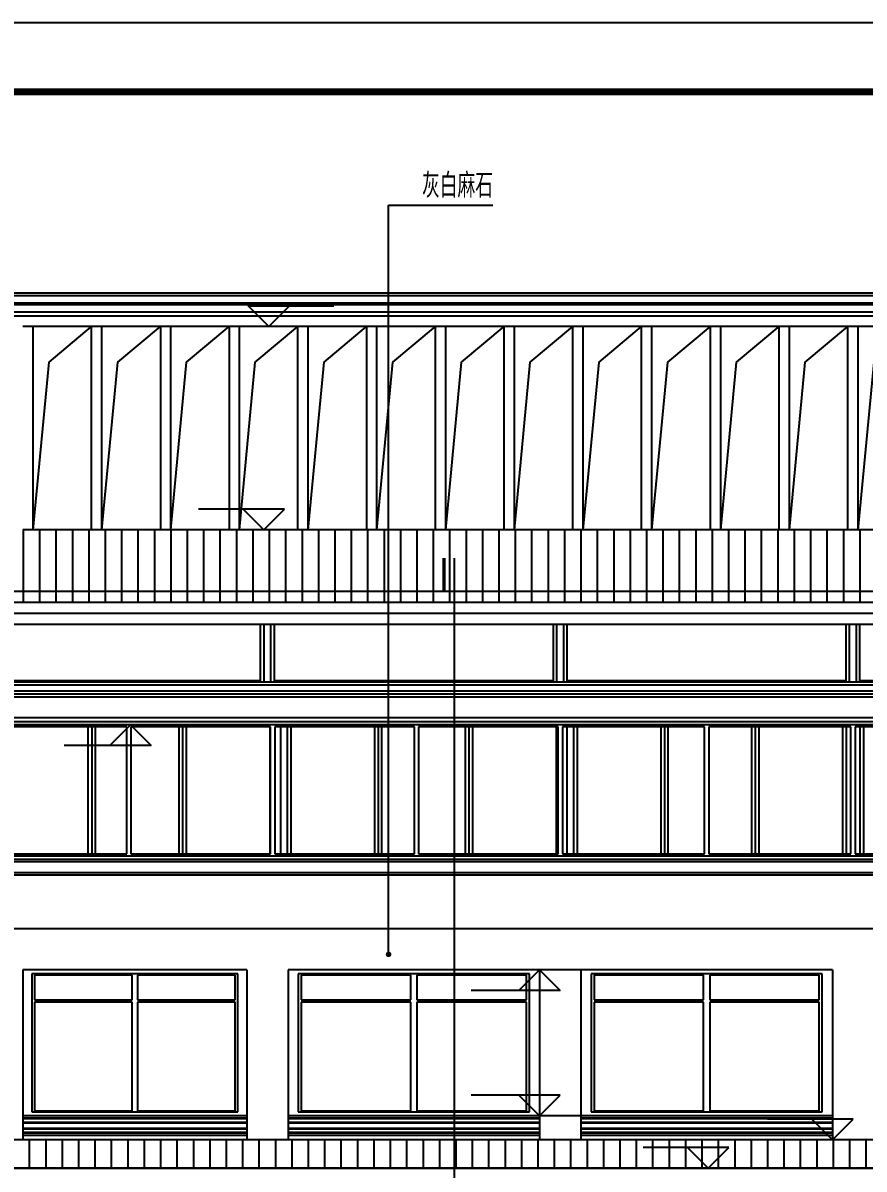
# Model space of a CAD drawing. Extents: x -24961 to 905641, y -154323 to 635957.
# Drawn here: x 406528 to 418738, y -111562 to -94923 of the extents above; entities that cross this region are included whole.
import ezdxf

# ---------------------------------------------------------------- set-up
doc = ezdxf.new("R2010")
doc.units = 0
doc.header["$LTSCALE"] = 1000
doc.header["$MEASUREMENT"] = 0
for name, color, linetype in [('DIM_ELEV', 3, 'Continuous'), ('DIM_IDEN', 3, 'Continuous'), ('DIM_LEAD', 3, 'Continuous'), ('DOTE', 1, 'Continuous'), ('PUB_TEXT', 7, 'Continuous'), ('WALL', 9, 'Continuous'), ('建筑_瓦', 8, 'Continuous'), ('窗', 154, 'Continuous')]:
    doc.layers.add(name, color=color, linetype=linetype)
doc.styles.add('_TCH_DIM', font='SIMPLEX', dxfattribs={"bigfont": 'GBCBIG'})

# ---------------------------------------------------------------- blocks, each defined once
blk = doc.blocks.new('3R2RT34')
at = {"color": 143}
blk.add_lwpolyline([(1805801, 151576), (1889901, 151576), (1889901, 210976), (1805801, 210976)], close=True, dxfattribs=at)
at = {"color": 143, "const_width": 100}
blk.add_lwpolyline([(1808301, 152576), (1888901, 152576), (1888901, 209976), (1808301, 209976)], close=True, dxfattribs=at)

msp = doc.modelspace()

# ---------------------------------------------------------------- hatches: boundary and pattern name
at = {"layer": 'WALL'}
h = msp.add_hatch(dxfattribs=at)
h.set_pattern_fill('ANSI31', color=251, scale=150, angle=45)
h.set_pattern_definition([(90, (255564.15, 453306.1), (-238.125, 4e-14), [])])
h.paths.add_polyline_path([(405628.2, -102780.8), (405628.2, -102691.8), (405628.2, -102642.8), (405628.2, -102579.1), (405628.2, -102504.8), (405628.2, -102424.5), (405628.2, -102337.4), (405628.2, -102284.9), (405578.2, -102284.9), (405321.7, -102284.9), (405171.7, -102284.9), (404915.2, -102284.9), (404765.2, -102284.9), (404508.7, -102284.9), (404358.7, -102284.9), (404102.2, -102284.9), (403952.2, -102284.9), (403695.6, -102284.9), (403545.6, -102284.9), (403289.1, -102284.9), (403139.1, -102284.9), (402882.6, -102284.9), (402732.6, -102284.9), (402476.1, -102284.9), (402326.1, -102284.9), (402069.5, -102284.9), (401919.5, -102284.9), (401663, -102284.9), (401513, -102284.9), (401256.5, -102284.9), (401106.5, -102284.9), (400850, -102284.9), (400700, -102284.9), (400443.5, -102284.9), (400293.5, -102284.9), (400036.9, -102284.9), (399886.9, -102284.9), (399630.4, -102284.9), (399480.4, -102284.9), (399223.9, -102284.9), (399073.9, -102284.9), (398817.4, -102284.9), (398667.4, -102284.9), (398410.8, -102284.9), (398260.8, -102284.9), (398004.3, -102284.9), (397854.3, -102284.9), (397597.8, -102284.9), (397447.8, -102284.9), (397191.3, -102284.9), (397041.3, -102284.9), (396784.8, -102284.9), (396634.8, -102284.9), (396378.2, -102284.9), (396228.2, -102284.9), (396228.2, -102693.3), (396228.2, -102762.4), (396228.2, -102793.4), (396228.2, -102849.4), (396228.2, -102924.8), (396228.2, -103011.9), (396228.2, -103092.2), (396228.2, -103166.5), (396228.2, -103230.2), (396228.2, -103279.3), (396228.2, -103368.2), (396228.2, -103571.9), (405628.2, -103571.9)])
h.paths.add_polyline_path([(431128.2, -102780.8), (431128.2, -102691.8), (431128.2, -102642.8), (431128.2, -102579.1), (431128.2, -102504.8), (431128.2, -102424.5), (431128.2, -102337.4), (431128.2, -102284.5), (430978.2, -102284.5), (430629.2, -102284.5), (430479.2, -102284.5), (430130.2, -102284.5), (429980.2, -102284.5), (429631.2, -102284.5), (429481.2, -102284.5), (429132.2, -102284.5), (428982.2, -102284.5), (428633.2, -102284.5), (428483.2, -102284.5), (428134.2, -102284.5), (427984.2, -102284.5), (427635.2, -102284.5), (427485.2, -102284.5), (427136.2, -102284.5), (426986.2, -102284.5), (426637.2, -102284.5), (426487.2, -102284.5), (426138.2, -102284.5), (425988.2, -102284.5), (425639.2, -102284.5), (425489.2, -102284.5), (425140.2, -102284.5), (424990.2, -102284.5), (424641.2, -102284.5), (424491.2, -102284.5), (424142.2, -102284.5), (423992.2, -102284.5), (423643.2, -102284.5), (423493.2, -102284.5), (423144.2, -102284.5), (422994.2, -102284.5), (422645.2, -102284.5), (422495.2, -102284.5), (422146.2, -102284.5), (421996.2, -102284.5), (421647.2, -102284.5), (421497.2, -102284.5), (421148.2, -102284.5), (420998.2, -102284.5), (420649.2, -102284.5), (420499.2, -102284.5), (420150.2, -102284.5), (420000.2, -102284.5), (419651.2, -102284.5), (419501.2, -102284.5), (419152.2, -102284.5), (419002.2, -102284.5), (418653.2, -102284.5), (418503.2, -102284.5), (418154.2, -102284.5), (418004.2, -102284.5), (417655.2, -102284.5), (417505.2, -102284.5), (417156.2, -102284.5), (417006.2, -102284.5), (416657.2, -102284.5), (416507.2, -102284.5), (416158.2, -102284.5), (416008.2, -102284.5), (415659.2, -102284.5), (415509.2, -102284.5), (415160.2, -102284.5), (415010.2, -102284.5), (414661.2, -102284.5), (414511.2, -102284.5), (414162.2, -102284.5), (414012.2, -102284.5), (413663.2, -102284.5), (413513.2, -102284.5), (413164.2, -102284.5), (413014.2, -102284.5), (412665.2, -102284.5), (412515.2, -102284.5), (412166.2, -102284.5), (412016.2, -102284.5), (411667.2, -102284.5), (411517.2, -102284.5), (411168.2, -102284.5), (411018.2, -102284.5), (410669.2, -102284.5), (410519.2, -102284.5), (410170.2, -102284.5), (410020.2, -102284.5), (409671.2, -102284.5), (409521.2, -102284.5), (409172.2, -102284.5), (409022.2, -102284.5), (408673.2, -102284.5), (408523.2, -102284.5), (408174.2, -102284.5), (408024.2, -102284.5), (407675.2, -102284.5), (407525.2, -102284.5), (407176.2, -102284.5), (407026.2, -102284.5), (406677.2, -102284.5), (406527.2, -102284.5), (406178.2, -102284.5), (406028.2, -102284.5), (406028.2, -102337.4), (406028.2, -102424.5), (406028.2, -102504.8), (406028.2, -102579.1), (406028.2, -102642.8), (406028.2, -102691.8), (406028.2, -102780.8), (406028.2, -103335.4), (431128.2, -103335.4)])
h.paths.add_polyline_path([(437828.2, -103011.9), (437828.2, -102924.8), (437828.2, -102849.4), (437828.2, -102793.4), (437828.2, -102762.4), (437828.2, -102693.3), (437828.2, -102284.9), (437678.2, -102284.9), (437418.2, -102284.9), (437268.2, -102284.9), (437008.2, -102284.9), (436858.2, -102284.9), (436598.2, -102284.9), (436448.2, -102284.9), (436188.2, -102284.9), (436038.2, -102284.9), (435778.2, -102284.9), (435628.2, -102284.9), (435368.2, -102284.9), (435218.2, -102284.9), (434958.2, -102284.9), (434808.2, -102284.9), (434548.2, -102284.9), (434398.2, -102284.9), (434138.2, -102284.9), (433988.2, -102284.9), (433728.2, -102284.9), (433578.2, -102284.9), (433318.2, -102284.9), (433168.2, -102284.9), (432908.2, -102284.9), (432758.2, -102284.9), (432498.2, -102284.9), (432348.2, -102284.9), (432088.2, -102284.9), (431938.2, -102284.9), (431678.2, -102284.9), (431528.2, -102284.9), (431528.2, -102337.4), (431528.2, -102424.5), (431528.2, -102504.8), (431528.2, -102579.1), (431528.2, -102642.8), (431528.2, -102691.8), (431528.2, -102780.8), (431528.2, -103571.9), (437828.2, -103571.9), (437828.2, -103368.2), (437828.2, -103279.3), (437828.2, -103230.2), (437828.2, -103166.5), (437828.2, -103092.2)])
h.paths.add_polyline_path([(405610.6, -110854.4), (395817.7, -110854.4), (395722.7, -110854.4), (395712.3, -110859.6), (393422.4, -112004.5), (393688.7, -112004.5), (405610.6, -112004.5), (405610.6, -111973.2), (405610.6, -111944.4), (405610.6, -111836.8), (405610.6, -111738.4), (405610.6, -111718.8), (405610.6, -111694), (405610.6, -111662)])
h.paths.add_polyline_path([(438799.8, -111087.4), (438691.2, -111033.1), (431656.4, -111033.1), (431656.4, -111662), (431656.4, -111694), (431656.4, -111718.8), (431656.4, -111728.3), (431656.4, -111738.4), (431656.4, -111822.3), (431656.4, -111836.8), (431656.4, -111929), (431656.4, -111944.4), (431656.4, -111973.2), (431656.4, -112004.5), (440367.8, -112004.5), (440634, -112004.5)])
h = msp.add_hatch(dxfattribs=at)
h.set_pattern_fill('ANSI31', color=251, scale=150, angle=45)
h.set_pattern_definition([(90, (635939.46, 700114.28), (-238.125, 4e-14), [])])
h.paths.add_polyline_path([(406164.8, -111548.5), (430991.7, -111548.5), (430991.7, -111139.4), (406164.8, -111139.4)])

# ---------------------------------------------------------------- linework, layer by layer
for p, q in [((406028.2, -98840.9), (431128.2, -98840.9)), ((406028.2, -98878.5), (431128.2, -98878.5)), ((406075.9, -98987.2), (431080.6, -98987.2)), ((406120.1, -99012.8), (431036.3, -99012.8)), ((430844, -99123.8), (406312.5, -99123.8)), ((430764.6, -99182.5), (406391.9, -99182.5)), ((406677.2, -99329.2), (406527.2, -99329.2)), ((407026.2, -99329.2), (406677.2, -99329.2)), ((407176.2, -99329.2), (407026.2, -99329.2)), ((407525.2, -99329.2), (407176.2, -99329.2)), ((407675.2, -99329.2), (407525.2, -99329.2)), ((408024.2, -99329.2), (407675.2, -99329.2)), ((408174.2, -99329.2), (408024.2, -99329.2)), ((408523.2, -99329.2), (408174.2, -99329.2)), ((408673.2, -99329.2), (408523.2, -99329.2)), ((409022.2, -99329.2), (408673.2, -99329.2)), ((409172.2, -99329.2), (409022.2, -99329.2)), ((409521.2, -99329.2), (409172.2, -99329.2)), ((409671.2, -99329.2), (409521.2, -99329.2)), ((410020.2, -99329.2), (409671.2, -99329.2)), ((410170.2, -99329.2), (410020.2, -99329.2)), ((410519.2, -99329.2), (410170.2, -99329.2)), ((410669.2, -99329.2), (410519.2, -99329.2)), ((411018.2, -99329.2), (410669.2, -99329.2)), ((411168.2, -99329.2), (411018.2, -99329.2)), ((411517.2, -99329.2), (411168.2, -99329.2)), ((411667.2, -99329.2), (411517.2, -99329.2)), ((412016.2, -99329.2), (411667.2, -99329.2)), ((412166.2, -99329.2), (412016.2, -99329.2)), ((412515.2, -99329.2), (412166.2, -99329.2)), ((412665.2, -99329.2), (412515.2, -99329.2)), ((413014.2, -99329.2), (412665.2, -99329.2)), ((413164.2, -99329.2), (413014.2, -99329.2)), ((413513.2, -99329.2), (413164.2, -99329.2)), ((413663.2, -99329.2), (413513.2, -99329.2)), ((414012.2, -99329.2), (413663.2, -99329.2)), ((414162.2, -99329.2), (414012.2, -99329.2)), ((414511.2, -99329.2), (414162.2, -99329.2)), ((414661.2, -99329.2), (414511.2, -99329.2)), ((415010.2, -99329.2), (414661.2, -99329.2)), ((415160.2, -99329.2), (415010.2, -99329.2)), ((415509.2, -99329.2), (415160.2, -99329.2)), ((415659.2, -99329.2), (415509.2, -99329.2)), ((416008.2, -99329.2), (415659.2, -99329.2)), ((416158.2, -99329.2), (416008.2, -99329.2)), ((416507.2, -99329.2), (416158.2, -99329.2)), ((416657.2, -99329.2), (416507.2, -99329.2)), ((417006.2, -99329.2), (416657.2, -99329.2)), ((417156.2, -99329.2), (417006.2, -99329.2)), ((417505.2, -99329.2), (417156.2, -99329.2)), ((417655.2, -99329.2), (417505.2, -99329.2)), ((418004.2, -99329.2), (417655.2, -99329.2)), ((418154.2, -99329.2), (418004.2, -99329.2)), ((418503.2, -99329.2), (418154.2, -99329.2)), ((418653.2, -99329.2), (418503.2, -99329.2)), ((419002.2, -99329.2), (418653.2, -99329.2)), ((406677.2, -102284.5), (406527.2, -102284.5)), ((407026.2, -102284.5), (406677.2, -102284.5)), ((407176.2, -102284.5), (407026.2, -102284.5)), ((407525.2, -102284.5), (407176.2, -102284.5)), ((407675.2, -102284.5), (407525.2, -102284.5)), ((408024.2, -102284.5), (407675.2, -102284.5)), ((408174.2, -102284.5), (408024.2, -102284.5)), ((408523.2, -102284.5), (408174.2, -102284.5)), ((408673.2, -102284.5), (408523.2, -102284.5)), ((409022.2, -102284.5), (408673.2, -102284.5)), ((409172.2, -102284.5), (409022.2, -102284.5)), ((409521.2, -102284.5), (409172.2, -102284.5)), ((409671.2, -102284.5), (409521.2, -102284.5)), ((410020.2, -102284.5), (409671.2, -102284.5)), ((410170.2, -102284.5), (410020.2, -102284.5)), ((410519.2, -102284.5), (410170.2, -102284.5)), ((410669.2, -102284.5), (410519.2, -102284.5)), ((411018.2, -102284.5), (410669.2, -102284.5)), ((411168.2, -102284.5), (411018.2, -102284.5)), ((411517.2, -102284.5), (411168.2, -102284.5)), ((411667.2, -102284.5), (411517.2, -102284.5)), ((412016.2, -102284.5), (411667.2, -102284.5)), ((412166.2, -102284.5), (412016.2, -102284.5)), ((412515.2, -102284.5), (412166.2, -102284.5)), ((412665.2, -102284.5), (412515.2, -102284.5)), ((413014.2, -102284.5), (412665.2, -102284.5)), ((413164.2, -102284.5), (413014.2, -102284.5)), ((413513.2, -102284.5), (413164.2, -102284.5)), ((413663.2, -102284.5), (413513.2, -102284.5)), ((414012.2, -102284.5), (413663.2, -102284.5)), ((414162.2, -102284.5), (414012.2, -102284.5)), ((414511.2, -102284.5), (414162.2, -102284.5)), ((414661.2, -102284.5), (414511.2, -102284.5)), ((415010.2, -102284.5), (414661.2, -102284.5)), ((415160.2, -102284.5), (415010.2, -102284.5)), ((415509.2, -102284.5), (415160.2, -102284.5)), ((415659.2, -102284.5), (415509.2, -102284.5)), ((416008.2, -102284.5), (415659.2, -102284.5)), ((416158.2, -102284.5), (416008.2, -102284.5)), ((416507.2, -102284.5), (416158.2, -102284.5)), ((416657.2, -102284.5), (416507.2, -102284.5)), ((417006.2, -102284.5), (416657.2, -102284.5)), ((417156.2, -102284.5), (417006.2, -102284.5)), ((417505.2, -102284.5), (417156.2, -102284.5)), ((417655.2, -102284.5), (417505.2, -102284.5)), ((418004.2, -102284.5), (417655.2, -102284.5)), ((418154.2, -102284.5), (418004.2, -102284.5)), ((418503.2, -102284.5), (418154.2, -102284.5)), ((418653.2, -102284.5), (418503.2, -102284.5)), ((419002.2, -102284.5), (418653.2, -102284.5)), ((431128.2, -103335.4), (406028.2, -103335.4)), ((431128.2, -103495.4), (406028.2, -103495.4)), ((409978.2, -103655.4), (406128.2, -103655.4)), ((409978.2, -104471.9), (409978.2, -103655.4)), ((410028.2, -103655.4), (409978.2, -103655.4)), ((410028.2, -104486.3), (410028.2, -103655.4)), ((410128.2, -103655.4), (410028.2, -103655.4)), ((410128.2, -104486.3), (410128.2, -103655.4)), ((410178.2, -103655.4), (410128.2, -103655.4)), ((410178.2, -104471.9), (410178.2, -103655.4)), ((414228.2, -103655.4), (410178.2, -103655.4)), ((414228.2, -104471.9), (414228.2, -103655.4)), ((414278.2, -103655.4), (414228.2, -103655.4)), ((414278.2, -104486.3), (414278.2, -103655.4)), ((414378.2, -103655.4), (414278.2, -103655.4)), ((414378.2, -104486.3), (414378.2, -103655.4)), ((414428.2, -103655.4), (414378.2, -103655.4)), ((414428.2, -104471.9), (414428.2, -103655.4)), ((418478.2, -103655.4), (414428.2, -103655.4)), ((418478.2, -104471.9), (418478.2, -103655.4)), ((418528.2, -103655.4), (418478.2, -103655.4)), ((418528.2, -104486.3), (418528.2, -103655.4)), ((418628.2, -103655.4), (418528.2, -103655.4)), ((418628.2, -104486.3), (418628.2, -103655.4)), ((418678.2, -103655.4), (418628.2, -103655.4)), ((418678.2, -104471.9), (418678.2, -103655.4)), ((422728.2, -103655.4), (418678.2, -103655.4)), ((409978.2, -104471.9), (406128.2, -104471.9)), ((406128.2, -104486.3), (409978.2, -104486.3)), ((409978.2, -104486.3), (409978.2, -104471.9)), ((409978.2, -104486.3), (410028.2, -104486.3)), ((410028.2, -104486.3), (410128.2, -104486.3)), ((410128.2, -104486.3), (410178.2, -104486.3)), ((414228.2, -104471.9), (410178.2, -104471.9)), ((410178.2, -104486.3), (410178.2, -104471.9)), ((410178.2, -104486.3), (414228.2, -104486.3)), ((414228.2, -104486.3), (414228.2, -104471.9)), ((414228.2, -104486.3), (414278.2, -104486.3)), ((414278.2, -104486.3), (414378.2, -104486.3)), ((414378.2, -104486.3), (414428.2, -104486.3)), ((418478.2, -104471.9), (414428.2, -104471.9)), ((414428.2, -104486.3), (414428.2, -104471.9)), ((414428.2, -104486.3), (418478.2, -104486.3)), ((418478.2, -104486.3), (418478.2, -104471.9)), ((418478.2, -104486.3), (418528.2, -104486.3)), ((418528.2, -104486.3), (418628.2, -104486.3)), ((418628.2, -104486.3), (418678.2, -104486.3)), ((422728.2, -104471.9), (418678.2, -104471.9)), ((418678.2, -104486.3), (418678.2, -104471.9)), ((418678.2, -104486.3), (422728.2, -104486.3)), ((406028.2, -104530.3), (431128.2, -104530.3)), ((406028.2, -104618.3), (431128.2, -104618.3)), ((406028.2, -104662.3), (431128.2, -104662.3)), ((431128.2, -104712.3), (406028.2, -104712.3)), ((431128.2, -105012.3), (406028.2, -105012.3)), ((406028.2, -105062.3), (431128.2, -105062.3)), ((414358.2, -105142.3), (414358.2, -106985.6)), ((414421.6, -105142.3), (414421.6, -106985.6)), ((431128.2, -107065.6), (406028.2, -107065.6)), ((431128.2, -107101.6), (406028.2, -107101.6)), ((431128.2, -107263.1), (406028.2, -107263.1)), ((431128.2, -107295.6), (406028.2, -107295.6)), ((406528.2, -110789.4), (406528.2, -110823.2)), ((410378.2, -110789.4), (410378.2, -110823.2)), ((414028.2, -110789.4), (414028.2, -110823.2)), ((414628.2, -110789.4), (414628.2, -110823.2)), ((418278.2, -110789.4), (418278.2, -110823.2)), ((409778.2, -110823.2), (406528.2, -110823.2)), ((406528.2, -110823.2), (406528.2, -110835)), ((409778.2, -110835), (406528.2, -110835)), ((406528.2, -110835), (406528.2, -110885.2)), ((409778.2, -110885.2), (406528.2, -110885.2)), ((406528.2, -110885.2), (406528.2, -110894.8)), ((409778.2, -110894.8), (406528.2, -110894.8)), ((406528.2, -110894.8), (406528.2, -110966.5)), ((406528.2, -110966.5), (409778.2, -110966.5)), ((406528.2, -110966.5), (406528.2, -110976.1)), ((406528.2, -110976.1), (409778.2, -110976.1)), ((406528.2, -110976.1), (406528.2, -111026.3)), ((409778.2, -110823.2), (409778.2, -110835)), ((409778.2, -110835), (409778.2, -110885.2)), ((409778.2, -110885.2), (409778.2, -110894.8)), ((409778.2, -110894.8), (409778.2, -110966.5)), ((409778.2, -110966.5), (409778.2, -110976.1)), ((409778.2, -110976.1), (409778.2, -111026.3)), ((414028.2, -110823.2), (410378.2, -110823.2)), ((410378.2, -110823.2), (410378.2, -110835)), ((414028.2, -110835), (410378.2, -110835)), ((410378.2, -110835), (410378.2, -110885.2)), ((414028.2, -110885.2), (410378.2, -110885.2)), ((410378.2, -110885.2), (410378.2, -110894.8)), ((414028.2, -110894.8), (410378.2, -110894.8)), ((410378.2, -110894.8), (410378.2, -110966.5)), ((410378.2, -110966.5), (414028.2, -110966.5)), ((410378.2, -110966.5), (410378.2, -110976.1)), ((410378.2, -110976.1), (414028.2, -110976.1)), ((410378.2, -110976.1), (410378.2, -111026.3)), ((414028.2, -110823.2), (414028.2, -110835)), ((414028.2, -110835), (414028.2, -110885.2)), ((414028.2, -110885.2), (414028.2, -110894.8)), ((414028.2, -110894.8), (414028.2, -110966.5)), ((414028.2, -110966.5), (414028.2, -110976.1)), ((414028.2, -110976.1), (414028.2, -111026.3)), ((418278.2, -110823.2), (414628.2, -110823.2)), ((414628.2, -110823.2), (414628.2, -110835)), ((418278.2, -110835), (414628.2, -110835)), ((414628.2, -110835), (414628.2, -110885.2)), ((418278.2, -110885.2), (414628.2, -110885.2)), ((414628.2, -110885.2), (414628.2, -110894.8)), ((418278.2, -110894.8), (414628.2, -110894.8)), ((414628.2, -110894.8), (414628.2, -110966.5)), ((414628.2, -110966.5), (418278.2, -110966.5)), ((414628.2, -110966.5), (414628.2, -110976.1)), ((414628.2, -110976.1), (418278.2, -110976.1)), ((414628.2, -110976.1), (414628.2, -111026.3)), ((418278.2, -110823.2), (418278.2, -110835)), ((418278.2, -110835), (418278.2, -110885.2)), ((418278.2, -110885.2), (418278.2, -110894.8)), ((418278.2, -110894.8), (418278.2, -110966.5)), ((418278.2, -110966.5), (418278.2, -110976.1)), ((418278.2, -110976.1), (418278.2, -111026.3)), ((406528.2, -111026.3), (409778.2, -111026.3)), ((406528.2, -111026.3), (406528.2, -111038.1)), ((406528.2, -111038.1), (409778.2, -111038.1)), ((406528.2, -111038.1), (406528.2, -111071.9)), ((406528.2, -111071.9), (409778.2, -111071.9)), ((406528.2, -111071.9), (406528.2, -111139.4)), ((409778.2, -111026.3), (409778.2, -111038.1)), ((409778.2, -111038.1), (409778.2, -111071.9)), ((409778.2, -111071.9), (409778.2, -111139.4)), ((410378.2, -111026.3), (414028.2, -111026.3)), ((410378.2, -111026.3), (410378.2, -111038.1)), ((410378.2, -111038.1), (414028.2, -111038.1)), ((410378.2, -111038.1), (410378.2, -111071.9)), ((410378.2, -111071.9), (414028.2, -111071.9)), ((410378.2, -111071.9), (410378.2, -111139.4)), ((414028.2, -111026.3), (414028.2, -111038.1)), ((414028.2, -111038.1), (414028.2, -111071.9)), ((414028.2, -111071.9), (414028.2, -111139.4)), ((414628.2, -111026.3), (418278.2, -111026.3)), ((414628.2, -111026.3), (414628.2, -111038.1)), ((414628.2, -111038.1), (418278.2, -111038.1)), ((414628.2, -111038.1), (414628.2, -111071.9)), ((414628.2, -111071.9), (418278.2, -111071.9)), ((414628.2, -111071.9), (414628.2, -111139.4)), ((418278.2, -111026.3), (418278.2, -111038.1)), ((418278.2, -111038.1), (418278.2, -111071.9)), ((418278.2, -111071.9), (418278.2, -111139.4)), ((430991.7, -111548.5), (406164.8, -111548.5))]:
    msp.add_line(p, q)
msp.add_lwpolyline([(406164.8, -111548.5), (430991.7, -111548.5), (430991.7, -111139.4), (406164.8, -111139.4)], close=True)
at = {"layer": 'DIM_ELEV'}
for p, q in [((410095.2, -99329.2), (409795.2, -99029.2)), ((409795.2, -99029.2), (411039.6, -99029.2)), ((410095.2, -99329.2), (410395.2, -99029.2)), ((410323.2, -101984.5), (409078.8, -101984.5)), ((410023.2, -102284.5), (409723.2, -101984.5)), ((410023.2, -102284.5), (410323.2, -101984.5)), ((408090, -105112.3), (407790, -105412.3)), ((408558.2, -105112.3), (407790, -105112.3)), ((408090, -105112.3), (408390, -105412.3)), ((408390, -105412.3), (407127.3, -105412.3)), ((414028.2, -108671.9), (413728.2, -108971.9)), ((414728.2, -108671.9), (413728.2, -108671.9)), ((414028.2, -108671.9), (414328.2, -108971.9)), ((414328.2, -108971.9), (413035.3, -108971.9)), ((414328.2, -110489.4), (413035.3, -110489.4)), ((414028.2, -110789.4), (413728.2, -110489.4)), ((414028.2, -110789.4), (414328.2, -110489.4)), ((414728.2, -110789.4), (413728.2, -110789.4)), ((418578.2, -110839.4), (417333.8, -110839.4)), ((418278.2, -111139.4), (417978.2, -110839.4)), ((418278.2, -111139.4), (418578.2, -110839.4)), ((416774, -111248.5), (415529.6, -111248.5)), ((416474, -111548.5), (416174, -111248.5)), ((416474, -111548.5), (416774, -111248.5))]:
    msp.add_line(p, q, dxfattribs=at)
at = {"layer": 'DIM_IDEN', "linetype": 'Continuous'}
msp.add_line((412789.5, -102691.7), (412789.5, -121686.2), dxfattribs=at)
at = {"layer": 'DIM_IDEN', "linetype": 'Continuous', "const_width": 50}
msp.add_lwpolyline([(412639.5, -102691.7), (412639.5, -103191.7)], dxfattribs=at)
at = {"layer": 'DIM_LEAD', "color": 3}
for p, q in [((411835.1, -108444.6), (411833.4, -97567.2)), ((411833.4, -97567.2), (413350, -97567.2))]:
    msp.add_line(p, q, dxfattribs=at)
at = {"layer": 'DIM_LEAD', "color": 3, "const_width": 40}
msp.add_lwpolyline([(411835.1, -108464.6, 1), (411835.1, -108424.6, 1)], format="xyb", close=True, dxfattribs=at)
at = {"layer": 'DOTE'}
for p, q in [((392103, -103171.9), (443041.3, -103171.9)), ((392103, -108071.9), (443041.3, -108071.9))]:
    msp.add_line(p, q, dxfattribs=at)
at = {"layer": 'WALL'}
msp.add_line((406028.2, -98840.9), (431128.2, -98840.9), dxfattribs=at)
at = {"layer": '建筑_瓦'}
for p, q in [((406677.2, -102284.5), (406677.2, -99329.2)), ((407525.2, -102284.5), (407525.2, -99329.2)), ((407675.2, -102284.5), (407675.2, -99329.2)), ((408523.2, -99329.2), (408523.2, -102284.5)), ((408673.2, -102284.5), (408673.2, -99329.2)), ((409521.2, -99329.2), (409521.2, -102284.5)), ((409671.2, -102284.5), (409671.2, -99329.2)), ((410519.2, -102284.5), (410519.2, -99329.2)), ((410669.2, -102284.5), (410669.2, -99329.2)), ((411517.2, -99329.2), (411517.2, -102284.5)), ((411667.2, -102284.5), (411667.2, -99329.2)), ((412515.2, -102284.5), (412515.2, -99329.2)), ((412665.2, -102284.5), (412665.2, -99329.2)), ((413513.2, -102284.5), (413513.2, -99329.2)), ((413663.2, -102284.5), (413663.2, -99329.2)), ((414511.2, -102284.5), (414511.2, -99329.2)), ((414661.2, -102284.5), (414661.2, -99329.2)), ((415509.2, -102284.5), (415509.2, -99329.2)), ((415659.2, -102284.5), (415659.2, -99329.2)), ((416507.2, -102284.5), (416507.2, -99329.2)), ((416657.2, -102284.5), (416657.2, -99329.2)), ((417505.2, -102284.5), (417505.2, -99329.2)), ((417655.2, -102284.5), (417655.2, -99329.2)), ((418503.2, -102284.5), (418503.2, -99329.2)), ((418653.2, -102284.5), (418653.2, -99329.2))]:
    msp.add_line(p, q, dxfattribs=at)
for points in [[(406677.2, -102284.5), (406907.1, -99847), (407525.2, -99329.2)], [(407675.2, -102284.5), (407905.1, -99847), (408523.2, -99329.2)], [(408673.2, -102284.5), (408903.1, -99847), (409521.2, -99329.2)], [(409671.2, -102284.5), (409901.1, -99847), (410519.2, -99329.2)], [(410669.2, -102284.5), (410899.1, -99847), (411517.2, -99329.2)], [(411667.2, -102284.5), (411897.1, -99847), (412515.2, -99329.2)], [(412665.2, -102284.5), (412895.1, -99847), (413513.2, -99329.2)], [(413663.2, -102284.5), (413893.1, -99847), (414511.2, -99329.2)], [(414661.2, -102284.5), (414891.1, -99847), (415509.2, -99329.2)], [(415659.2, -102284.5), (415889.1, -99847), (416507.2, -99329.2)], [(416657.2, -102284.5), (416887.1, -99847), (417505.2, -99329.2)], [(417655.2, -102284.5), (417885.1, -99847), (418503.2, -99329.2)], [(418653.2, -102284.5), (418883.1, -99847), (419501.2, -99329.2)]]:
    msp.add_lwpolyline(points, dxfattribs=at)
at = {"layer": '窗'}
for p, q in [((431078.2, -105112.3), (406078.2, -105112.3)), ((407477.1, -105142.3), (406258.2, -105142.3)), ((407477.1, -106985.6), (407477.1, -105142.3)), ((407527.1, -105142.3), (407477.1, -105142.3)), ((407527.1, -105142.3), (407527.1, -106985.6)), ((407577.1, -105142.3), (407527.1, -105142.3)), ((407577.1, -105142.3), (407577.1, -106985.6)), ((408035.7, -105142.3), (407577.1, -105142.3)), ((408035.7, -106985.6), (408035.7, -105142.3)), ((408095.7, -105142.3), (408095.7, -106985.6)), ((408796, -105142.3), (408095.7, -105142.3)), ((408796, -106985.6), (408796, -105142.3)), ((408846, -105142.3), (408796, -105142.3)), ((408846, -105142.3), (408846, -106985.6)), ((408896, -105142.3), (408846, -105142.3)), ((408896, -105142.3), (408896, -106985.6)), ((410114.9, -105142.3), (408896, -105142.3)), ((410114.9, -106985.6), (410114.9, -105142.3)), ((410123.2, -105142.3), (410114.9, -105142.3)), ((410123.2, -106985.6), (410123.2, -105142.3)), ((410183.2, -105142.3), (410183.2, -106985.6)), ((410264.9, -105142.3), (410183.2, -105142.3)), ((410264.9, -105142.3), (410264.9, -106985.6)), ((410364.9, -105142.3), (410264.9, -105142.3)), ((410364.9, -105142.3), (410364.9, -106985.6)), ((410414.9, -105142.3), (410364.9, -105142.3)), ((410414.9, -105142.3), (410414.9, -106985.6)), ((411633.8, -105142.3), (410414.9, -105142.3)), ((411633.8, -106985.6), (411633.8, -105142.3)), ((411683.8, -105142.3), (411633.8, -105142.3)), ((411683.8, -105142.3), (411683.8, -106985.6)), ((411733.8, -105142.3), (411683.8, -105142.3)), ((411733.8, -105142.3), (411733.8, -106985.6)), ((412210.7, -105142.3), (411733.8, -105142.3)), ((412210.7, -106985.6), (412210.7, -105142.3)), ((412270.7, -105142.3), (412270.7, -106985.6)), ((412952.7, -105142.3), (412270.7, -105142.3)), ((412952.7, -106985.6), (412952.7, -105142.3)), ((413002.7, -105142.3), (412952.7, -105142.3)), ((413002.7, -105142.3), (413002.7, -106985.6)), ((413052.7, -105142.3), (413002.7, -105142.3)), ((413052.7, -105142.3), (413052.7, -106985.6)), ((414271.6, -105142.3), (413052.7, -105142.3)), ((414271.6, -106985.6), (414271.6, -105142.3)), ((414298.2, -105142.3), (414271.6, -105142.3)), ((414298.2, -106985.6), (414298.2, -105142.3)), ((414421.6, -105142.3), (414358.2, -105142.3)), ((414521.6, -105142.3), (414421.6, -105142.3)), ((414521.6, -105142.3), (414521.6, -106985.6)), ((414571.6, -105142.3), (414521.6, -105142.3)), ((414571.6, -105142.3), (414571.6, -106985.6)), ((415790.5, -105142.3), (414571.6, -105142.3)), ((415790.5, -106985.6), (415790.5, -105142.3)), ((415840.5, -105142.3), (415790.5, -105142.3)), ((415840.5, -105142.3), (415840.5, -106985.6)), ((415890.5, -105142.3), (415840.5, -105142.3)), ((415890.5, -105142.3), (415890.5, -106985.6)), ((416423.2, -105142.3), (415890.5, -105142.3)), ((416423.2, -106985.6), (416423.2, -105142.3)), ((416483.2, -105142.3), (416483.2, -106985.6)), ((417109.3, -105142.3), (416483.2, -105142.3)), ((417109.3, -106985.6), (417109.3, -105142.3)), ((417159.3, -105142.3), (417109.3, -105142.3)), ((417159.3, -105142.3), (417159.3, -106985.6)), ((417209.3, -105142.3), (417159.3, -105142.3)), ((417209.3, -105142.3), (417209.3, -106985.6)), ((418428.2, -105142.3), (417209.3, -105142.3)), ((418428.2, -106985.6), (418428.2, -105142.3)), ((418478.2, -105142.3), (418428.2, -105142.3)), ((418478.2, -105142.3), (418478.2, -106985.6)), ((418548.2, -105142.3), (418478.2, -105142.3)), ((418548.2, -106985.6), (418548.2, -105142.3)), ((418608.2, -105142.3), (418608.2, -106985.6)), ((418678.2, -105142.3), (418608.2, -105142.3)), ((418678.2, -105142.3), (418678.2, -106985.6)), ((418728.2, -105142.3), (418678.2, -105142.3)), ((418728.2, -105142.3), (418728.2, -106985.6)), ((419947.1, -105142.3), (418728.2, -105142.3)), ((406258.2, -106985.6), (407477.1, -106985.6)), ((407477.1, -106985.6), (407527.1, -106985.6)), ((407527.1, -106985.6), (407577.1, -106985.6)), ((407577.1, -106985.6), (408035.7, -106985.6)), ((408095.7, -106985.6), (408796, -106985.6)), ((408796, -106985.6), (408846, -106985.6)), ((408846, -106985.6), (408896, -106985.6)), ((408896, -106985.6), (410114.9, -106985.6)), ((410114.9, -106985.6), (410123.2, -106985.6)), ((410183.2, -106985.6), (410264.9, -106985.6)), ((410264.9, -106985.6), (410364.9, -106985.6)), ((410364.9, -106985.6), (410414.9, -106985.6)), ((410414.9, -106985.6), (411633.8, -106985.6)), ((411633.8, -106985.6), (411683.8, -106985.6)), ((411683.8, -106985.6), (411733.8, -106985.6)), ((411733.8, -106985.6), (412210.7, -106985.6)), ((412270.7, -106985.6), (412952.7, -106985.6)), ((412952.7, -106985.6), (413002.7, -106985.6)), ((413002.7, -106985.6), (413052.7, -106985.6)), ((413052.7, -106985.6), (414271.6, -106985.6)), ((414271.6, -106985.6), (414298.2, -106985.6)), ((414358.2, -106985.6), (414421.6, -106985.6)), ((414421.6, -106985.6), (414521.6, -106985.6)), ((414521.6, -106985.6), (414571.6, -106985.6)), ((414571.6, -106985.6), (415790.5, -106985.6)), ((415790.5, -106985.6), (415840.5, -106985.6)), ((415840.5, -106985.6), (415890.5, -106985.6)), ((415890.5, -106985.6), (416423.2, -106985.6)), ((416483.2, -106985.6), (417109.3, -106985.6)), ((417109.3, -106985.6), (417159.3, -106985.6)), ((417159.3, -106985.6), (417209.3, -106985.6)), ((417209.3, -106985.6), (418428.2, -106985.6)), ((418428.2, -106985.6), (418478.2, -106985.6)), ((418478.2, -106985.6), (418548.2, -106985.6)), ((418608.2, -106985.6), (418678.2, -106985.6)), ((418678.2, -106985.6), (418728.2, -106985.6)), ((418728.2, -106985.6), (419947.1, -106985.6)), ((406078.2, -107015.6), (431078.2, -107015.6)), ((409778.2, -108671.9), (406528.2, -108671.9)), ((406528.2, -108671.9), (406528.2, -110789.4)), ((409647.6, -108728), (406658.9, -108728)), ((406658.9, -108728), (406658.9, -110733.3)), ((406698.1, -108744.8), (406698.1, -109103.7)), ((408114, -108744.8), (406698.1, -108744.8)), ((408114, -109103.7), (408114, -108744.8)), ((409608.4, -108744.8), (408192.4, -108744.8)), ((408192.4, -108744.8), (408192.4, -109103.7)), ((409608.4, -109103.7), (409608.4, -108744.8)), ((409647.6, -110733.3), (409647.6, -108728)), ((409778.2, -108671.9), (409778.2, -110789.4)), ((414028.2, -108671.9), (410378.2, -108671.9)), ((410378.2, -108671.9), (410378.2, -110789.4)), ((413881.5, -108728), (410525, -108728)), ((410525, -108728), (410525, -110733.3)), ((410569, -108744.8), (410569, -109103.7)), ((412159.2, -108744.8), (410569, -108744.8)), ((412159.2, -109103.7), (412159.2, -108744.8)), ((413837.5, -108744.8), (412247.3, -108744.8)), ((412247.3, -108744.8), (412247.3, -109103.7)), ((413837.5, -109103.7), (413837.5, -108744.8)), ((413881.5, -110733.3), (413881.5, -108728)), ((414028.2, -108671.9), (414028.2, -110789.4)), ((418278.2, -108671.9), (414628.2, -108671.9)), ((414628.2, -108671.9), (414628.2, -110789.4)), ((418131.5, -108728), (414775, -108728)), ((414775, -108728), (414775, -110733.3)), ((414819, -108744.8), (414819, -109103.7)), ((416409.2, -108744.8), (414819, -108744.8)), ((416409.2, -109103.7), (416409.2, -108744.8)), ((418087.5, -108744.8), (416497.3, -108744.8)), ((416497.3, -108744.8), (416497.3, -109103.7)), ((418087.5, -109103.7), (418087.5, -108744.8)), ((418131.5, -110733.3), (418131.5, -108728)), ((418278.2, -108671.9), (418278.2, -110789.4)), ((406698.1, -109103.7), (408114, -109103.7)), ((408114, -109137.3), (406698.1, -109137.3)), ((406698.1, -109137.3), (406698.1, -110716.5)), ((408114, -110716.5), (408114, -109137.3)), ((408192.4, -109103.7), (409608.4, -109103.7)), ((408192.4, -109137.3), (408192.4, -110716.5)), ((409608.4, -109137.3), (408192.4, -109137.3)), ((409608.4, -110716.5), (409608.4, -109137.3)), ((410569, -109103.7), (412159.2, -109103.7)), ((412159.2, -109137.3), (410569, -109137.3)), ((410569, -109137.3), (410569, -110716.5)), ((412159.2, -110716.5), (412159.2, -109137.3)), ((412247.3, -109103.7), (413837.5, -109103.7)), ((412247.3, -109137.3), (412247.3, -110716.5)), ((413837.5, -109137.3), (412247.3, -109137.3)), ((413837.5, -110716.5), (413837.5, -109137.3)), ((414819, -109103.7), (416409.2, -109103.7)), ((416409.2, -109137.3), (414819, -109137.3)), ((414819, -109137.3), (414819, -110716.5)), ((416409.2, -110716.5), (416409.2, -109137.3)), ((416497.3, -109103.7), (418087.5, -109103.7)), ((416497.3, -109137.3), (416497.3, -110716.5)), ((418087.5, -109137.3), (416497.3, -109137.3)), ((418087.5, -110716.5), (418087.5, -109137.3)), ((409778.2, -110789.4), (406528.2, -110789.4)), ((406658.9, -110733.3), (409647.6, -110733.3)), ((406698.1, -110716.5), (408114, -110716.5)), ((408192.4, -110716.5), (409608.4, -110716.5)), ((409778.2, -110789.4), (409778.2, -110823.2)), ((414028.2, -110789.4), (410378.2, -110789.4)), ((410525, -110733.3), (413881.5, -110733.3)), ((410569, -110716.5), (412159.2, -110716.5)), ((412247.3, -110716.5), (413837.5, -110716.5)), ((418278.2, -110789.4), (414628.2, -110789.4)), ((414775, -110733.3), (418131.5, -110733.3)), ((414819, -110716.5), (416409.2, -110716.5)), ((416497.3, -110716.5), (418087.5, -110716.5))]:
    msp.add_line(p, q, dxfattribs=at)

# ---------------------------------------------------------------- block references
msp.add_blockref('3R2RT34', (-1427790.1, -305899.5))

# ---------------------------------------------------------------- texts
at = {"layer": 'PUB_TEXT', "style": '_TCH_DIM'}
msp.add_text('灰白麻石', height=357.45, dxfattribs=at).set_placement((412321.6, -97462.2))

doc.saveas('drawing.dxf')
